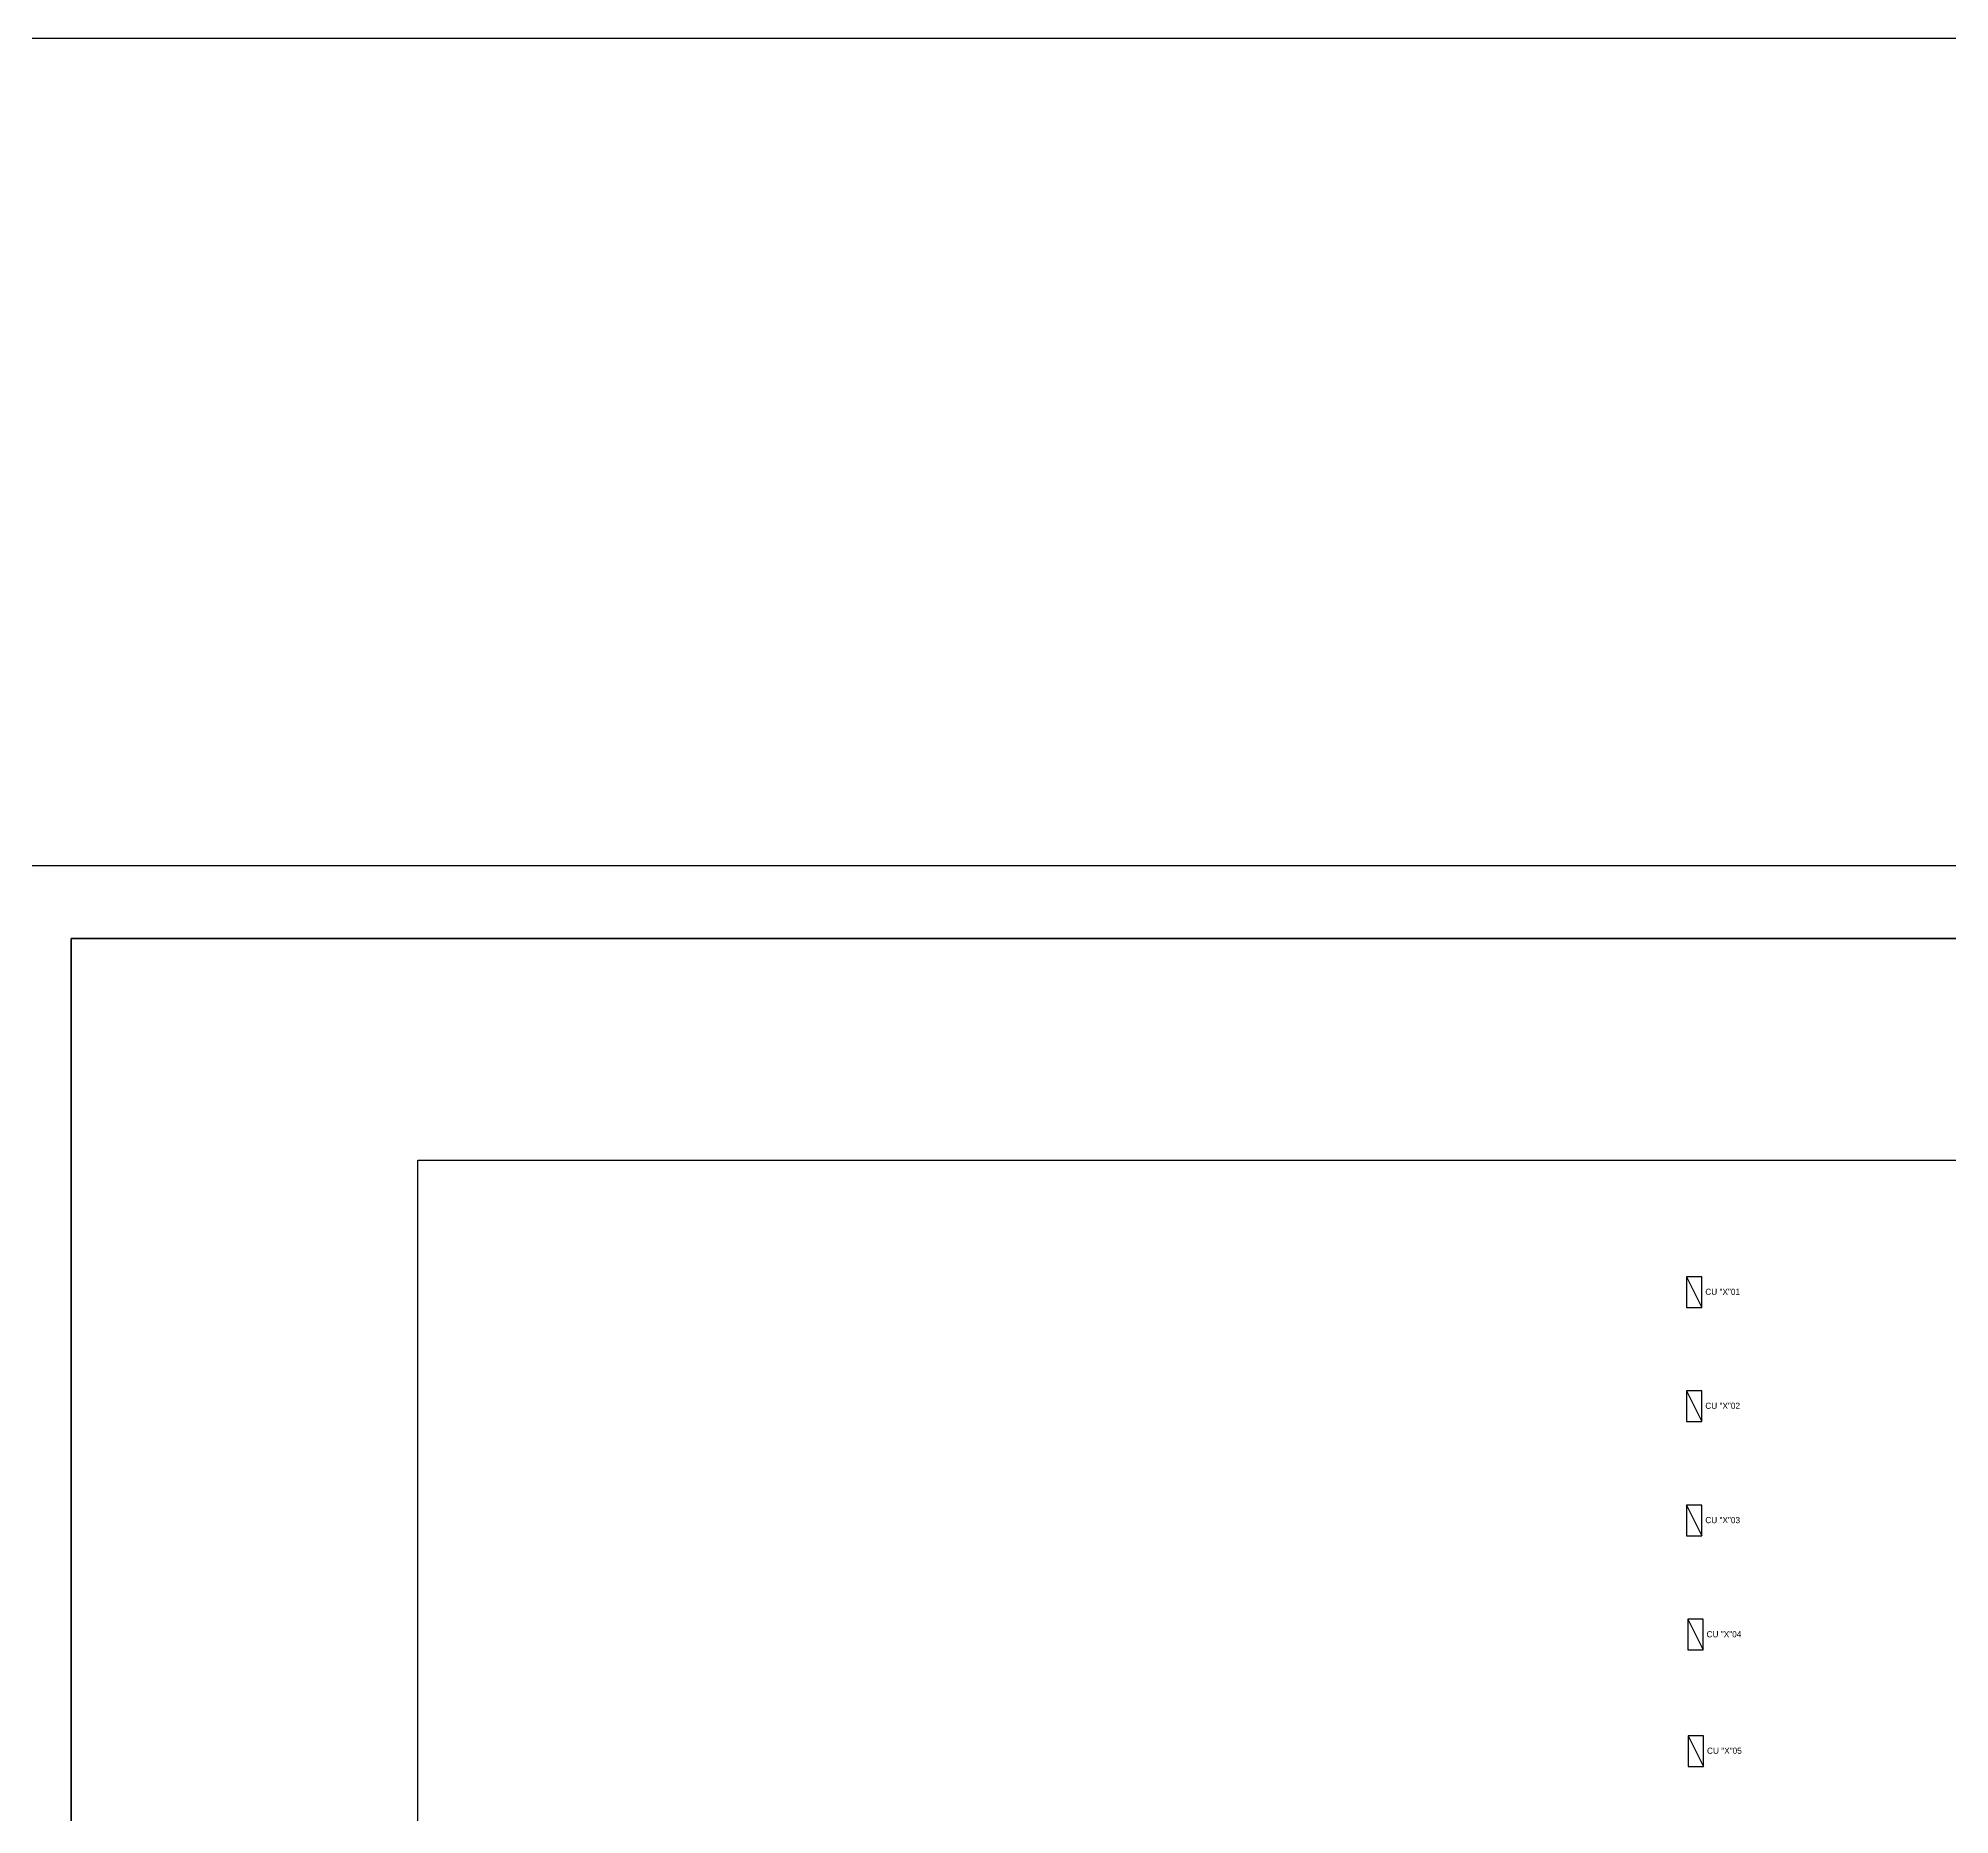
# Model space of a CAD drawing. Header units: inches. Extents: x -172 to 397, y -177 to 127.
# Drawn here: x 235.9 to 314.5, y -100.8 to -27.8 of the extents above; entities that cross this region are included whole.
import ezdxf
from ezdxf.enums import TextEntityAlignment as Align

# ---------------------------------------------------------------- set-up
doc = ezdxf.new("R2010")
doc.units = ezdxf.units.IN
doc.header["$MEASUREMENT"] = 0
doc.header["$XCLIPFRAME"] = 2
doc.layers.add('-EE-MAIN', color=220, linetype='Continuous')
doc.layers.add('DIM', color=7, linetype='Continuous')
doc.styles.add('style1', font='')
doc.styles.get('style1').set_extended_font_data('CordiaUPC')
picture_1 = doc.add_image_def('image2.tif', size_in_pixel=(13248, 8644))

# ---------------------------------------------------------------- blocks, each defined once
blk = doc.blocks.new('TITLE BLOCK NEW 29102024')
at = {"color": 1}
for p, q in [((-520.821, -64.812), (-641.263, -64.812)), ((-641.263, -64.812), (-641.263, -147.912)), ((-641.263, -64.812), (-534.321, -64.812)), ((-641.263, -147.912), (-641.263, -64.812)), ((-641.263, -64.812), (-534.321, -64.812)), ((-641.263, -147.912), (-641.263, -64.812))]:
    blk.add_line(p, q, dxfattribs=at)
at = {"layer": 'DEFPOINTS', "color": 4}
blk.add_lwpolyline([(-643.97, -61.812), (-517.821, -61.812), (-517.821, -150.912), (-643.97, -150.912)], close=True, dxfattribs=at)

msp = doc.modelspace()

# ---------------------------------------------------------------- linework, layer by layer
at = {"layer": '-EE-MAIN', "elevation": 54.775}
for points in [[(304.315, -79.982), (304.315, -78.722), (303.685, -78.722), (303.685, -79.982)], [(304.315, -84.666), (304.315, -83.406), (303.685, -83.406), (303.685, -84.666)], [(304.315, -89.366), (304.315, -88.106), (303.685, -88.106), (303.685, -89.366)], [(304.368, -94.058), (304.368, -92.799), (303.738, -92.799), (303.738, -94.058)], [(304.385, -98.847), (304.385, -97.587), (303.755, -97.587), (303.755, -98.847)]]:
    msp.add_lwpolyline(points, close=True, dxfattribs=at)
at = {"color": 1}
for p, q in [((303.685, -78.722, 54.775), (304.315, -79.982, 54.775)), ((303.685, -83.406, 54.775), (304.315, -84.666, 54.775)), ((303.685, -88.106, 54.775), (304.315, -89.366, 54.775)), ((303.738, -92.799, 54.775), (304.368, -94.058, 54.775)), ((303.755, -97.587, 54.775), (304.385, -98.847, 54.775))]:
    msp.add_line(p, q, dxfattribs=at)
msp.add_lwpolyline([(-171.716, -27.805), (385.716, -27.805), (385.716, -177.369), (-171.716, -177.369)], close=True, dxfattribs=at)

# ---------------------------------------------------------------- block references
msp.add_blockref('TITLE BLOCK NEW 29102024', (878.527, 0), dxfattribs=at)

# ---------------------------------------------------------------- texts
at = {"layer": 'DIM', "color": 1, "style": 'style1'}
for s, p in [('CU "X"01', (305.172, -79.339, 54.775)), ('CU "X"02', (305.172, -84.022, 54.775)), ('CU "X"03', (305.172, -88.722, 54.775)), ('CU "X"04', (305.225, -93.415, 54.775)), ('CU "X"05', (305.242, -98.203, 54.775))]:
    msp.add_text(s, height=0.2539, dxfattribs=at).set_placement(p, align=Align.MIDDLE)

# ---------------------------------------------------------------- pictures from other files: only their frames are drawn
image = msp.add_image(picture_1, insert=(235.032, -136.775), size_in_units=(111.177, 72.54))
image.set_boundary_path([(1963.72, 1154.52), (11581.48, 7691.95)])

doc.saveas('drawing.dxf')
